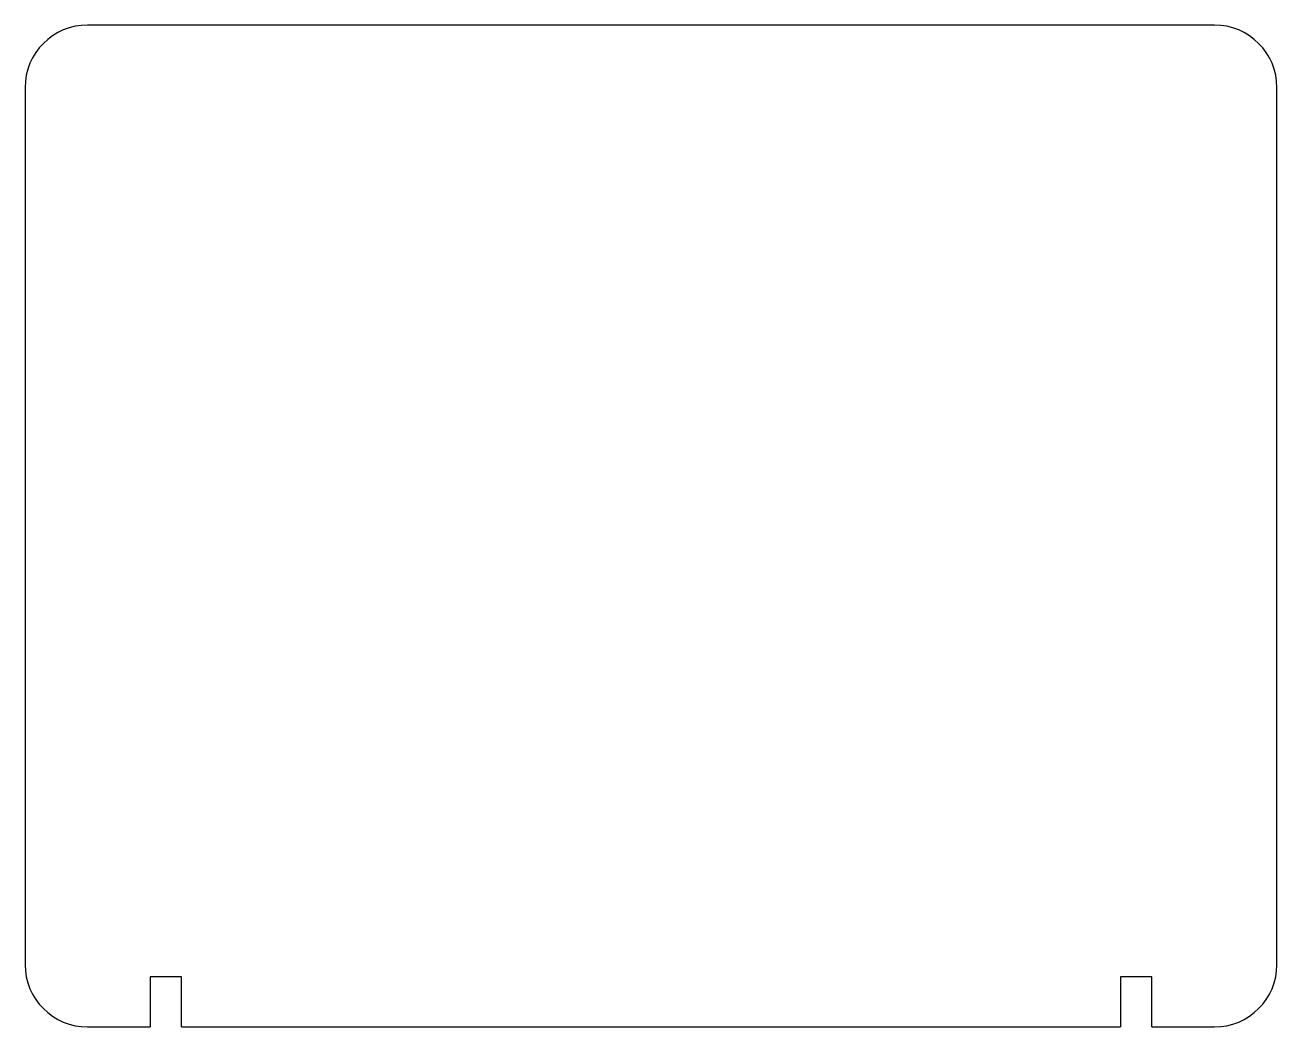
# Model space of a CAD drawing. Header units: millimetres. Extents: x -100 to 100, y -80 to 80.
import ezdxf

# ---------------------------------------------------------------- set-up
doc = ezdxf.new("R2010")
doc.units = ezdxf.units.MM
doc.layers.add('Sketch', color=7, linetype='CONTINUOUS')

msp = doc.modelspace()

# ---------------------------------------------------------------- linework, layer by layer
at = {"layer": 'Sketch'}
for p, q in [((90, 80), (-90, 80)), ((-100, 70), (-100, -70)), ((100, -70), (100, 70)), ((-80, -72), (-80, -80)), ((-75, -72), (-80, -72)), ((-75, -80), (-75, -72)), ((75, -72), (75, -80)), ((80, -72), (75, -72)), ((80, -80), (80, -72)), ((-90, -80), (-80, -80)), ((-75, -80), (75, -80)), ((80, -80), (90, -80))]:
    msp.add_line(p, q, dxfattribs=at)
for centre, start, end in [((-90, 70), 90, 180), ((90, 70), 0, 90), ((-90, -70), 180, -90), ((90, -70), -90, 0)]:
    msp.add_arc(centre, 10, start, end, dxfattribs=at)

doc.saveas('drawing.dxf')
